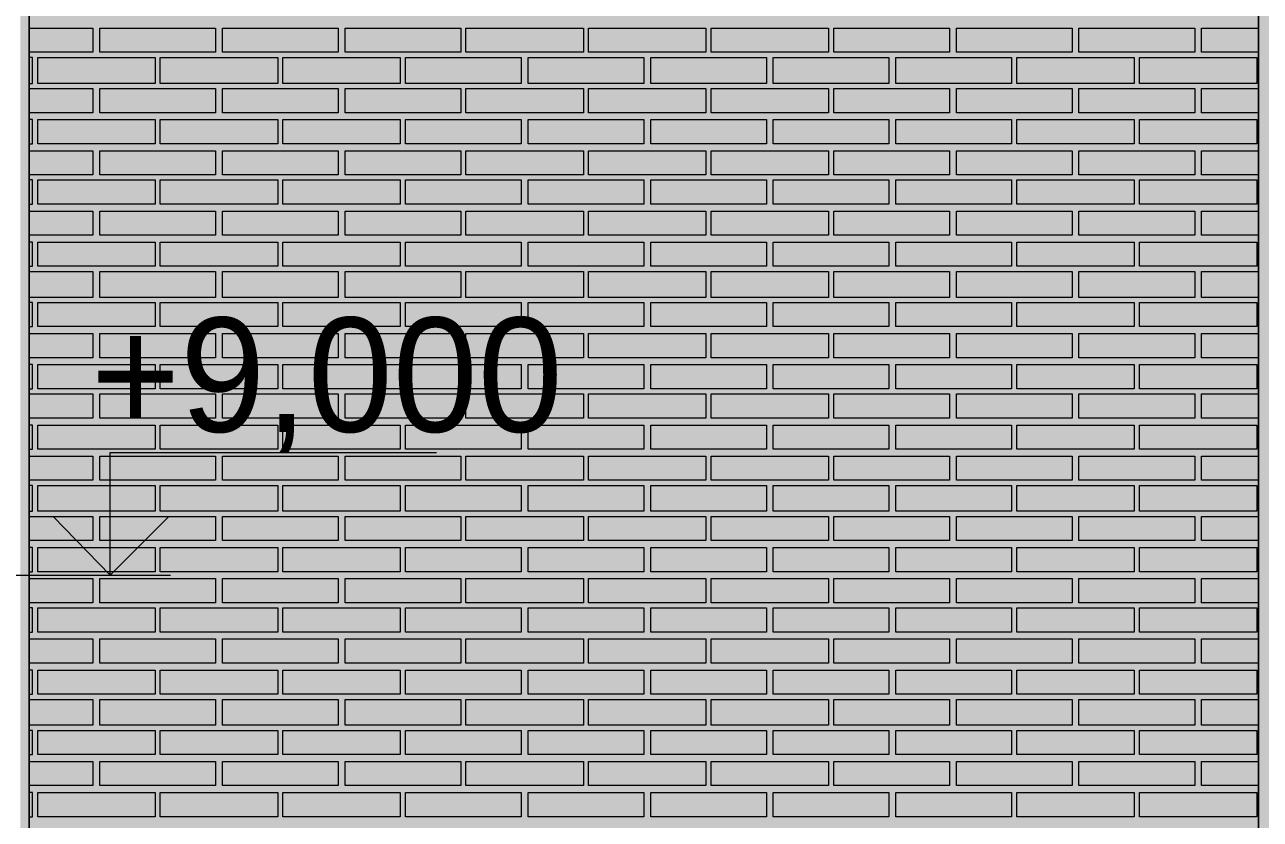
# Model space of a CAD drawing. Header units: millimetres. Extents: x -28928 to 100580, y -22867 to 36490.
# Drawn here: x 4942 to 7969, y 3632 to 5580 of the extents above; entities that cross this region are included whole.
import ezdxf

# ---------------------------------------------------------------- set-up
doc = ezdxf.new("R2010")
doc.units = ezdxf.units.MM
doc.layers.add('PDF _Геометрия', color=7, linetype='Continuous', true_color=0x8f8e8d)
doc.layers.add('PDF _Сплошная заливка', color=7, linetype='Continuous', true_color=0xffffff)
doc.layers.add('PDF _Текст', color=7, linetype='Continuous')

msp = doc.modelspace()

# ---------------------------------------------------------------- hatches: boundary and pattern name
at = {"layer": 'PDF _Сплошная заливка', "true_color": 0xdcd6cf, "transparency": 33554559}
msp.add_hatch(color=254, dxfattribs=at).paths.add_polyline_path([(29465.3, 1544.1), (29486.4, 1544.1), (29486.4, 9028.4), (4952.2, 9028.4), (4952.2, -4713.2), (29465.3, -4713.2)])

# ---------------------------------------------------------------- linework, layer by layer
at = {"layer": 'PDF _Геометрия', "color": 7, "lineweight": 9}
for points in [[(4952.2, -4764), (4952.2, 9028.4), (4952.2, -4713.2), (29465.3, -4713.2), (4952.2, -4713.2), (29465.3, -4713.2), (29465.3, 1531.4), (29465.3, -4764)], [(9762.6, 6929.9), (7964.5, 6929.9), (7964.5, 5711.4), (7964.5, 3553.7), (7964.5, 2733), (7964.5, 33.7), (7964.5, 109.9), (7964.5, 808), (7964.5, 2707.6), (7964.5, 6853.7), (7964.5, 6929.9), (8015.3, 6929.9)], [(4414.9, 4230.7), (4846.4, 4230.7), (5151.1, 4230.7), (5151.1, 4531), (5950.7, 4531)], [(5003, 4230.7), (5299.1, 4230.7)]]:
    msp.add_lwpolyline(points, dxfattribs=at)
at = {"layer": 'PDF _Геометрия', "lineweight": 9}
for points in [[(4952.2, 5571.8), (5108.7, 5571.8), (5108.7, 5512.6), (4952.2, 5512.6)], [(7964.5, 5512.6), (7824.9, 5512.6), (7824.9, 5571.8), (7964.5, 5571.8)], [(4952.2, 5436.4), (4960.7, 5436.4), (4960.7, 5499.9), (4952.2, 5499.9)], [(4952.2, 5423.7), (5108.7, 5423.7), (5108.7, 5364.5), (4952.2, 5364.5)], [(7964.5, 5364.5), (7824.9, 5364.5), (7824.9, 5423.7), (7964.5, 5423.7)], [(4952.2, 5288.4), (4960.7, 5288.4), (4960.7, 5347.6), (4952.2, 5347.6)], [(4952.2, 5271.4), (5108.7, 5271.4), (5108.7, 5212.2), (4952.2, 5212.2)], [(7964.5, 5212.2), (7824.9, 5212.2), (7824.9, 5271.4), (7964.5, 5271.4)], [(4952.2, 5140.3), (4960.7, 5140.3), (4960.7, 5199.5), (4952.2, 5199.5)], [(4952.2, 5123.4), (5108.7, 5123.4), (5108.7, 5064.1), (4952.2, 5064.1)], [(7964.5, 5064.1), (7824.9, 5064.1), (7824.9, 5123.4), (7964.5, 5123.4)], [(4952.2, 4988), (4960.7, 4988), (4960.7, 5047.2), (4952.2, 5047.2)], [(4952.2, 4975.3), (5108.7, 4975.3), (5108.7, 4911.8), (4952.2, 4911.8)], [(7964.5, 4911.8), (7824.9, 4911.8), (7824.9, 4975.3), (7964.5, 4975.3)], [(4952.2, 4839.9), (4960.7, 4839.9), (4960.7, 4899.1), (4952.2, 4899.1)], [(4952.2, 4823), (5108.7, 4823), (5108.7, 4763.7), (4952.2, 4763.7)], [(7964.5, 4763.7), (7824.9, 4763.7), (7824.9, 4823), (7964.5, 4823)], [(4952.2, 4687.6), (4960.7, 4687.6), (4960.7, 4746.8), (4952.2, 4746.8)], [(4952.2, 4674.9), (5108.7, 4674.9), (5108.7, 4615.7), (4952.2, 4615.7)], [(7964.5, 4615.7), (7824.9, 4615.7), (7824.9, 4674.9), (7964.5, 4674.9)], [(4952.2, 4539.5), (4960.7, 4539.5), (4960.7, 4598.7), (4952.2, 4598.7)], [(4952.2, 4522.6), (5108.7, 4522.6), (5108.7, 4463.4), (4952.2, 4463.4)], [(7964.5, 4463.4), (7824.9, 4463.4), (7824.9, 4522.6), (7964.5, 4522.6)], [(4952.2, 4387.2), (4960.7, 4387.2), (4960.7, 4450.7), (4952.2, 4450.7)], [(4952.2, 4374.5), (5108.7, 4374.5), (5108.7, 4315.3), (4952.2, 4315.3)], [(7964.5, 4315.3), (7824.9, 4315.3), (7824.9, 4374.5), (7964.5, 4374.5)], [(4952.2, 4239.1), (4960.7, 4239.1), (4960.7, 4298.4), (4952.2, 4298.4)], [(4952.2, 4222.2), (5108.7, 4222.2), (5108.7, 4163), (4952.2, 4163)], [(7964.5, 4163), (7824.9, 4163), (7824.9, 4222.2), (7964.5, 4222.2)], [(4952.2, 4091), (4960.7, 4091), (4960.7, 4150.3), (4952.2, 4150.3)], [(4952.2, 4074.1), (5108.7, 4074.1), (5108.7, 4014.9), (4952.2, 4014.9)], [(7964.5, 4014.9), (7824.9, 4014.9), (7824.9, 4074.1), (7964.5, 4074.1)], [(4952.2, 3938.7), (4960.7, 3938.7), (4960.7, 3998), (4952.2, 3998)], [(4952.2, 3926), (5108.7, 3926), (5108.7, 3862.6), (4952.2, 3862.6)], [(7964.5, 3862.6), (7824.9, 3862.6), (7824.9, 3926), (7964.5, 3926)], [(4952.2, 3790.7), (4960.7, 3790.7), (4960.7, 3849.9), (4952.2, 3849.9)], [(4952.2, 3773.7), (5108.7, 3773.7), (5108.7, 3714.5), (4952.2, 3714.5)], [(7964.5, 3714.5), (7824.9, 3714.5), (7824.9, 3773.7), (7964.5, 3773.7)], [(4952.2, 3638.4), (4960.7, 3638.4), (4960.7, 3697.6), (4952.2, 3697.6)]]:
    msp.add_lwpolyline(points, dxfattribs=at)
for points in [[(5409.1, 5571.8), (5409.1, 5512.6), (5125.7, 5512.6), (5125.7, 5571.8)], [(5709.5, 5571.8), (5709.5, 5512.6), (5426.1, 5512.6), (5426.1, 5571.8)], [(6009.9, 5571.8), (6009.9, 5512.6), (5726.4, 5512.6), (5726.4, 5571.8)], [(6310.3, 5571.8), (6310.3, 5512.6), (6022.6, 5512.6), (6022.6, 5571.8)], [(6610.7, 5571.8), (6610.7, 5512.6), (6323, 5512.6), (6323, 5571.8)], [(6911.1, 5571.8), (6911.1, 5512.6), (6623.4, 5512.6), (6623.4, 5571.8)], [(7207.2, 5571.8), (7207.2, 5512.6), (6923.7, 5512.6), (6923.7, 5571.8)], [(7507.6, 5571.8), (7507.6, 5512.6), (7224.1, 5512.6), (7224.1, 5571.8)], [(7808, 5571.8), (7808, 5512.6), (7524.5, 5512.6), (7524.5, 5571.8)], [(5261.1, 5436.4), (5117.2, 5436.4), (4973.4, 5436.4), (4973.4, 5499.9), (5117.2, 5499.9), (5261.1, 5499.9)], [(5561.4, 5436.4), (5417.6, 5436.4), (5273.7, 5436.4), (5273.7, 5499.9), (5417.6, 5499.9), (5561.4, 5499.9)], [(5861.8, 5436.4), (5718, 5436.4), (5574.1, 5436.4), (5574.1, 5499.9), (5718, 5499.9), (5861.8, 5499.9)], [(6158, 5436.4), (6018.4, 5436.4), (5874.5, 5436.4), (5874.5, 5499.9), (6018.4, 5499.9), (6158, 5499.9)], [(6458.4, 5436.4), (6318.7, 5436.4), (6174.9, 5436.4), (6174.9, 5499.9), (6318.7, 5499.9), (6458.4, 5499.9)], [(6758.7, 5436.4), (6614.9, 5436.4), (6475.3, 5436.4), (6475.3, 5499.9), (6614.9, 5499.9), (6758.7, 5499.9)], [(7059.1, 5436.4), (6915.3, 5436.4), (6775.7, 5436.4), (6775.7, 5499.9), (6915.3, 5499.9), (7059.1, 5499.9)], [(7359.5, 5436.4), (7215.7, 5436.4), (7076.1, 5436.4), (7076.1, 5499.9), (7215.7, 5499.9), (7359.5, 5499.9)], [(7659.9, 5436.4), (7516.1, 5436.4), (7372.2, 5436.4), (7372.2, 5499.9), (7516.1, 5499.9), (7659.9, 5499.9)], [(7960.3, 5436.4), (7816.4, 5436.4), (7672.6, 5436.4), (7672.6, 5499.9), (7816.4, 5499.9), (7960.3, 5499.9)], [(5409.1, 5423.7), (5409.1, 5364.5), (5125.7, 5364.5), (5125.7, 5423.7)], [(5709.5, 5423.7), (5709.5, 5364.5), (5426.1, 5364.5), (5426.1, 5423.7)], [(6009.9, 5423.7), (6009.9, 5364.5), (5726.4, 5364.5), (5726.4, 5423.7)], [(6310.3, 5423.7), (6310.3, 5364.5), (6022.6, 5364.5), (6022.6, 5423.7)], [(6610.7, 5423.7), (6610.7, 5364.5), (6323, 5364.5), (6323, 5423.7)], [(6911.1, 5423.7), (6911.1, 5364.5), (6623.4, 5364.5), (6623.4, 5423.7)], [(7207.2, 5423.7), (7207.2, 5364.5), (6923.7, 5364.5), (6923.7, 5423.7)], [(7507.6, 5423.7), (7507.6, 5364.5), (7224.1, 5364.5), (7224.1, 5423.7)], [(7808, 5423.7), (7808, 5364.5), (7524.5, 5364.5), (7524.5, 5423.7)], [(5261.1, 5288.4), (5117.2, 5288.4), (4973.4, 5288.4), (4973.4, 5347.6), (5117.2, 5347.6), (5261.1, 5347.6)], [(5561.4, 5288.4), (5417.6, 5288.4), (5273.7, 5288.4), (5273.7, 5347.6), (5417.6, 5347.6), (5561.4, 5347.6)], [(5861.8, 5288.4), (5718, 5288.4), (5574.1, 5288.4), (5574.1, 5347.6), (5718, 5347.6), (5861.8, 5347.6)], [(6158, 5288.4), (6018.4, 5288.4), (5874.5, 5288.4), (5874.5, 5347.6), (6018.4, 5347.6), (6158, 5347.6)], [(6458.4, 5288.4), (6318.7, 5288.4), (6174.9, 5288.4), (6174.9, 5347.6), (6318.7, 5347.6), (6458.4, 5347.6)], [(6758.7, 5288.4), (6614.9, 5288.4), (6475.3, 5288.4), (6475.3, 5347.6), (6614.9, 5347.6), (6758.7, 5347.6)], [(7059.1, 5288.4), (6915.3, 5288.4), (6775.7, 5288.4), (6775.7, 5347.6), (6915.3, 5347.6), (7059.1, 5347.6)], [(7359.5, 5288.4), (7215.7, 5288.4), (7076.1, 5288.4), (7076.1, 5347.6), (7215.7, 5347.6), (7359.5, 5347.6)], [(7659.9, 5288.4), (7516.1, 5288.4), (7372.2, 5288.4), (7372.2, 5347.6), (7516.1, 5347.6), (7659.9, 5347.6)], [(7960.3, 5288.4), (7816.4, 5288.4), (7672.6, 5288.4), (7672.6, 5347.6), (7816.4, 5347.6), (7960.3, 5347.6)], [(5409.1, 5271.4), (5409.1, 5212.2), (5125.7, 5212.2), (5125.7, 5271.4)], [(5709.5, 5271.4), (5709.5, 5212.2), (5426.1, 5212.2), (5426.1, 5271.4)], [(6009.9, 5271.4), (6009.9, 5212.2), (5726.4, 5212.2), (5726.4, 5271.4)], [(6310.3, 5271.4), (6310.3, 5212.2), (6022.6, 5212.2), (6022.6, 5271.4)], [(6610.7, 5271.4), (6610.7, 5212.2), (6323, 5212.2), (6323, 5271.4)], [(6911.1, 5271.4), (6911.1, 5212.2), (6623.4, 5212.2), (6623.4, 5271.4)], [(7207.2, 5271.4), (7207.2, 5212.2), (6923.7, 5212.2), (6923.7, 5271.4)], [(7507.6, 5271.4), (7507.6, 5212.2), (7224.1, 5212.2), (7224.1, 5271.4)], [(7808, 5271.4), (7808, 5212.2), (7524.5, 5212.2), (7524.5, 5271.4)], [(5261.1, 5140.3), (5117.2, 5140.3), (4973.4, 5140.3), (4973.4, 5199.5), (5117.2, 5199.5), (5261.1, 5199.5)], [(5561.4, 5140.3), (5417.6, 5140.3), (5273.7, 5140.3), (5273.7, 5199.5), (5417.6, 5199.5), (5561.4, 5199.5)], [(5861.8, 5140.3), (5718, 5140.3), (5574.1, 5140.3), (5574.1, 5199.5), (5718, 5199.5), (5861.8, 5199.5)], [(6158, 5140.3), (6018.4, 5140.3), (5874.5, 5140.3), (5874.5, 5199.5), (6018.4, 5199.5), (6158, 5199.5)], [(6458.4, 5140.3), (6318.7, 5140.3), (6174.9, 5140.3), (6174.9, 5199.5), (6318.7, 5199.5), (6458.4, 5199.5)], [(6758.7, 5140.3), (6614.9, 5140.3), (6475.3, 5140.3), (6475.3, 5199.5), (6614.9, 5199.5), (6758.7, 5199.5)], [(7059.1, 5140.3), (6915.3, 5140.3), (6775.7, 5140.3), (6775.7, 5199.5), (6915.3, 5199.5), (7059.1, 5199.5)], [(7359.5, 5140.3), (7215.7, 5140.3), (7076.1, 5140.3), (7076.1, 5199.5), (7215.7, 5199.5), (7359.5, 5199.5)], [(7659.9, 5140.3), (7516.1, 5140.3), (7372.2, 5140.3), (7372.2, 5199.5), (7516.1, 5199.5), (7659.9, 5199.5)], [(7960.3, 5140.3), (7816.4, 5140.3), (7672.6, 5140.3), (7672.6, 5199.5), (7816.4, 5199.5), (7960.3, 5199.5)], [(5409.1, 5123.4), (5409.1, 5064.1), (5125.7, 5064.1), (5125.7, 5123.4)], [(5709.5, 5123.4), (5709.5, 5064.1), (5426.1, 5064.1), (5426.1, 5123.4)], [(6009.9, 5123.4), (6009.9, 5064.1), (5726.4, 5064.1), (5726.4, 5123.4)], [(6310.3, 5123.4), (6310.3, 5064.1), (6022.6, 5064.1), (6022.6, 5123.4)], [(6610.7, 5123.4), (6610.7, 5064.1), (6323, 5064.1), (6323, 5123.4)], [(6911.1, 5123.4), (6911.1, 5064.1), (6623.4, 5064.1), (6623.4, 5123.4)], [(7207.2, 5123.4), (7207.2, 5064.1), (6923.7, 5064.1), (6923.7, 5123.4)], [(7507.6, 5123.4), (7507.6, 5064.1), (7224.1, 5064.1), (7224.1, 5123.4)], [(7808, 5123.4), (7808, 5064.1), (7524.5, 5064.1), (7524.5, 5123.4)], [(5261.1, 4988), (5117.2, 4988), (4973.4, 4988), (4973.4, 5047.2), (5117.2, 5047.2), (5261.1, 5047.2)], [(5561.4, 4988), (5417.6, 4988), (5273.7, 4988), (5273.7, 5047.2), (5417.6, 5047.2), (5561.4, 5047.2)], [(5861.8, 4988), (5718, 4988), (5574.1, 4988), (5574.1, 5047.2), (5718, 5047.2), (5861.8, 5047.2)], [(6158, 4988), (6018.4, 4988), (5874.5, 4988), (5874.5, 5047.2), (6018.4, 5047.2), (6158, 5047.2)], [(6458.4, 4988), (6318.7, 4988), (6174.9, 4988), (6174.9, 5047.2), (6318.7, 5047.2), (6458.4, 5047.2)], [(6758.7, 4988), (6614.9, 4988), (6475.3, 4988), (6475.3, 5047.2), (6614.9, 5047.2), (6758.7, 5047.2)], [(7059.1, 4988), (6915.3, 4988), (6775.7, 4988), (6775.7, 5047.2), (6915.3, 5047.2), (7059.1, 5047.2)], [(7359.5, 4988), (7215.7, 4988), (7076.1, 4988), (7076.1, 5047.2), (7215.7, 5047.2), (7359.5, 5047.2)], [(7659.9, 4988), (7516.1, 4988), (7372.2, 4988), (7372.2, 5047.2), (7516.1, 5047.2), (7659.9, 5047.2)], [(7960.3, 4988), (7816.4, 4988), (7672.6, 4988), (7672.6, 5047.2), (7816.4, 5047.2), (7960.3, 5047.2)], [(5409.1, 4975.3), (5409.1, 4911.8), (5125.7, 4911.8), (5125.7, 4975.3)], [(5709.5, 4975.3), (5709.5, 4911.8), (5426.1, 4911.8), (5426.1, 4975.3)], [(6009.9, 4975.3), (6009.9, 4911.8), (5726.4, 4911.8), (5726.4, 4975.3)], [(6310.3, 4975.3), (6310.3, 4911.8), (6022.6, 4911.8), (6022.6, 4975.3)], [(6610.7, 4975.3), (6610.7, 4911.8), (6323, 4911.8), (6323, 4975.3)], [(6911.1, 4975.3), (6911.1, 4911.8), (6623.4, 4911.8), (6623.4, 4975.3)], [(7207.2, 4975.3), (7207.2, 4911.8), (6923.7, 4911.8), (6923.7, 4975.3)], [(7507.6, 4975.3), (7507.6, 4911.8), (7224.1, 4911.8), (7224.1, 4975.3)], [(7808, 4975.3), (7808, 4911.8), (7524.5, 4911.8), (7524.5, 4975.3)], [(5261.1, 4839.9), (5117.2, 4839.9), (4973.4, 4839.9), (4973.4, 4899.1), (5117.2, 4899.1), (5261.1, 4899.1)], [(5561.4, 4839.9), (5417.6, 4839.9), (5273.7, 4839.9), (5273.7, 4899.1), (5417.6, 4899.1), (5561.4, 4899.1)], [(5861.8, 4839.9), (5718, 4839.9), (5574.1, 4839.9), (5574.1, 4899.1), (5718, 4899.1), (5861.8, 4899.1)], [(6158, 4839.9), (6018.4, 4839.9), (5874.5, 4839.9), (5874.5, 4899.1), (6018.4, 4899.1), (6158, 4899.1)], [(6458.4, 4839.9), (6318.7, 4839.9), (6174.9, 4839.9), (6174.9, 4899.1), (6318.7, 4899.1), (6458.4, 4899.1)], [(6758.7, 4839.9), (6614.9, 4839.9), (6475.3, 4839.9), (6475.3, 4899.1), (6614.9, 4899.1), (6758.7, 4899.1)], [(7059.1, 4839.9), (6915.3, 4839.9), (6775.7, 4839.9), (6775.7, 4899.1), (6915.3, 4899.1), (7059.1, 4899.1)], [(7359.5, 4839.9), (7215.7, 4839.9), (7076.1, 4839.9), (7076.1, 4899.1), (7215.7, 4899.1), (7359.5, 4899.1)], [(7659.9, 4839.9), (7516.1, 4839.9), (7372.2, 4839.9), (7372.2, 4899.1), (7516.1, 4899.1), (7659.9, 4899.1)], [(7960.3, 4839.9), (7816.4, 4839.9), (7672.6, 4839.9), (7672.6, 4899.1), (7816.4, 4899.1), (7960.3, 4899.1)], [(5409.1, 4823), (5409.1, 4763.7), (5125.7, 4763.7), (5125.7, 4823)], [(5709.5, 4823), (5709.5, 4763.7), (5426.1, 4763.7), (5426.1, 4823)], [(6009.9, 4823), (6009.9, 4763.7), (5726.4, 4763.7), (5726.4, 4823)], [(6310.3, 4823), (6310.3, 4763.7), (6022.6, 4763.7), (6022.6, 4823)], [(6610.7, 4823), (6610.7, 4763.7), (6323, 4763.7), (6323, 4823)], [(6911.1, 4823), (6911.1, 4763.7), (6623.4, 4763.7), (6623.4, 4823)], [(7207.2, 4823), (7207.2, 4763.7), (6923.7, 4763.7), (6923.7, 4823)], [(7507.6, 4823), (7507.6, 4763.7), (7224.1, 4763.7), (7224.1, 4823)], [(7808, 4823), (7808, 4763.7), (7524.5, 4763.7), (7524.5, 4823)], [(5261.1, 4687.6), (5117.2, 4687.6), (4973.4, 4687.6), (4973.4, 4746.8), (5117.2, 4746.8), (5261.1, 4746.8)], [(5561.4, 4687.6), (5417.6, 4687.6), (5273.7, 4687.6), (5273.7, 4746.8), (5417.6, 4746.8), (5561.4, 4746.8)], [(5861.8, 4687.6), (5718, 4687.6), (5574.1, 4687.6), (5574.1, 4746.8), (5718, 4746.8), (5861.8, 4746.8)], [(6158, 4687.6), (6018.4, 4687.6), (5874.5, 4687.6), (5874.5, 4746.8), (6018.4, 4746.8), (6158, 4746.8)], [(6458.4, 4687.6), (6318.7, 4687.6), (6174.9, 4687.6), (6174.9, 4746.8), (6318.7, 4746.8), (6458.4, 4746.8)], [(6758.7, 4687.6), (6614.9, 4687.6), (6475.3, 4687.6), (6475.3, 4746.8), (6614.9, 4746.8), (6758.7, 4746.8)], [(7059.1, 4687.6), (6915.3, 4687.6), (6775.7, 4687.6), (6775.7, 4746.8), (6915.3, 4746.8), (7059.1, 4746.8)], [(7359.5, 4687.6), (7215.7, 4687.6), (7076.1, 4687.6), (7076.1, 4746.8), (7215.7, 4746.8), (7359.5, 4746.8)], [(7659.9, 4687.6), (7516.1, 4687.6), (7372.2, 4687.6), (7372.2, 4746.8), (7516.1, 4746.8), (7659.9, 4746.8)], [(7960.3, 4687.6), (7816.4, 4687.6), (7672.6, 4687.6), (7672.6, 4746.8), (7816.4, 4746.8), (7960.3, 4746.8)], [(5409.1, 4674.9), (5409.1, 4615.7), (5125.7, 4615.7), (5125.7, 4674.9)], [(5709.5, 4674.9), (5709.5, 4615.7), (5426.1, 4615.7), (5426.1, 4674.9)], [(6009.9, 4674.9), (6009.9, 4615.7), (5726.4, 4615.7), (5726.4, 4674.9)], [(6310.3, 4674.9), (6310.3, 4615.7), (6022.6, 4615.7), (6022.6, 4674.9)], [(6610.7, 4674.9), (6610.7, 4615.7), (6323, 4615.7), (6323, 4674.9)], [(6911.1, 4674.9), (6911.1, 4615.7), (6623.4, 4615.7), (6623.4, 4674.9)], [(7207.2, 4674.9), (7207.2, 4615.7), (6923.7, 4615.7), (6923.7, 4674.9)], [(7507.6, 4674.9), (7507.6, 4615.7), (7224.1, 4615.7), (7224.1, 4674.9)], [(7808, 4674.9), (7808, 4615.7), (7524.5, 4615.7), (7524.5, 4674.9)], [(5261.1, 4539.5), (5117.2, 4539.5), (4973.4, 4539.5), (4973.4, 4598.7), (5117.2, 4598.7), (5261.1, 4598.7)], [(5561.4, 4539.5), (5417.6, 4539.5), (5273.7, 4539.5), (5273.7, 4598.7), (5417.6, 4598.7), (5561.4, 4598.7)], [(5861.8, 4539.5), (5718, 4539.5), (5574.1, 4539.5), (5574.1, 4598.7), (5718, 4598.7), (5861.8, 4598.7)], [(6158, 4539.5), (6018.4, 4539.5), (5874.5, 4539.5), (5874.5, 4598.7), (6018.4, 4598.7), (6158, 4598.7)], [(6458.4, 4539.5), (6318.7, 4539.5), (6174.9, 4539.5), (6174.9, 4598.7), (6318.7, 4598.7), (6458.4, 4598.7)], [(6758.7, 4539.5), (6614.9, 4539.5), (6475.3, 4539.5), (6475.3, 4598.7), (6614.9, 4598.7), (6758.7, 4598.7)], [(7059.1, 4539.5), (6915.3, 4539.5), (6775.7, 4539.5), (6775.7, 4598.7), (6915.3, 4598.7), (7059.1, 4598.7)], [(7359.5, 4539.5), (7215.7, 4539.5), (7076.1, 4539.5), (7076.1, 4598.7), (7215.7, 4598.7), (7359.5, 4598.7)], [(7659.9, 4539.5), (7516.1, 4539.5), (7372.2, 4539.5), (7372.2, 4598.7), (7516.1, 4598.7), (7659.9, 4598.7)], [(7960.3, 4539.5), (7816.4, 4539.5), (7672.6, 4539.5), (7672.6, 4598.7), (7816.4, 4598.7), (7960.3, 4598.7)], [(5409.1, 4522.6), (5409.1, 4463.4), (5125.7, 4463.4), (5125.7, 4522.6)], [(5709.5, 4522.6), (5709.5, 4463.4), (5426.1, 4463.4), (5426.1, 4522.6)], [(6009.9, 4522.6), (6009.9, 4463.4), (5726.4, 4463.4), (5726.4, 4522.6)], [(6310.3, 4522.6), (6310.3, 4463.4), (6022.6, 4463.4), (6022.6, 4522.6)], [(6610.7, 4522.6), (6610.7, 4463.4), (6323, 4463.4), (6323, 4522.6)], [(6911.1, 4522.6), (6911.1, 4463.4), (6623.4, 4463.4), (6623.4, 4522.6)], [(7207.2, 4522.6), (7207.2, 4463.4), (6923.7, 4463.4), (6923.7, 4522.6)], [(7507.6, 4522.6), (7507.6, 4463.4), (7224.1, 4463.4), (7224.1, 4522.6)], [(7808, 4522.6), (7808, 4463.4), (7524.5, 4463.4), (7524.5, 4522.6)], [(5261.1, 4387.2), (5117.2, 4387.2), (4973.4, 4387.2), (4973.4, 4450.7), (5117.2, 4450.7), (5261.1, 4450.7)], [(5561.4, 4387.2), (5417.6, 4387.2), (5273.7, 4387.2), (5273.7, 4450.7), (5417.6, 4450.7), (5561.4, 4450.7)], [(5861.8, 4387.2), (5718, 4387.2), (5574.1, 4387.2), (5574.1, 4450.7), (5718, 4450.7), (5861.8, 4450.7)], [(6158, 4387.2), (6018.4, 4387.2), (5874.5, 4387.2), (5874.5, 4450.7), (6018.4, 4450.7), (6158, 4450.7)], [(6458.4, 4387.2), (6318.7, 4387.2), (6174.9, 4387.2), (6174.9, 4450.7), (6318.7, 4450.7), (6458.4, 4450.7)], [(6758.7, 4387.2), (6614.9, 4387.2), (6475.3, 4387.2), (6475.3, 4450.7), (6614.9, 4450.7), (6758.7, 4450.7)], [(7059.1, 4387.2), (6915.3, 4387.2), (6775.7, 4387.2), (6775.7, 4450.7), (6915.3, 4450.7), (7059.1, 4450.7)], [(7359.5, 4387.2), (7215.7, 4387.2), (7076.1, 4387.2), (7076.1, 4450.7), (7215.7, 4450.7), (7359.5, 4450.7)], [(7659.9, 4387.2), (7516.1, 4387.2), (7372.2, 4387.2), (7372.2, 4450.7), (7516.1, 4450.7), (7659.9, 4450.7)], [(7960.3, 4387.2), (7816.4, 4387.2), (7672.6, 4387.2), (7672.6, 4450.7), (7816.4, 4450.7), (7960.3, 4450.7)], [(5409.1, 4374.5), (5409.1, 4315.3), (5125.7, 4315.3), (5125.7, 4374.5)], [(5709.5, 4374.5), (5709.5, 4315.3), (5426.1, 4315.3), (5426.1, 4374.5)], [(6009.9, 4374.5), (6009.9, 4315.3), (5726.4, 4315.3), (5726.4, 4374.5)], [(6310.3, 4374.5), (6310.3, 4315.3), (6022.6, 4315.3), (6022.6, 4374.5)], [(6610.7, 4374.5), (6610.7, 4315.3), (6323, 4315.3), (6323, 4374.5)], [(6911.1, 4374.5), (6911.1, 4315.3), (6623.4, 4315.3), (6623.4, 4374.5)], [(7207.2, 4374.5), (7207.2, 4315.3), (6923.7, 4315.3), (6923.7, 4374.5)], [(7507.6, 4374.5), (7507.6, 4315.3), (7224.1, 4315.3), (7224.1, 4374.5)], [(7808, 4374.5), (7808, 4315.3), (7524.5, 4315.3), (7524.5, 4374.5)], [(5261.1, 4239.1), (5117.2, 4239.1), (4973.4, 4239.1), (4973.4, 4298.4), (5117.2, 4298.4), (5261.1, 4298.4)], [(5561.4, 4239.1), (5417.6, 4239.1), (5273.7, 4239.1), (5273.7, 4298.4), (5417.6, 4298.4), (5561.4, 4298.4)], [(5861.8, 4239.1), (5718, 4239.1), (5574.1, 4239.1), (5574.1, 4298.4), (5718, 4298.4), (5861.8, 4298.4)], [(6158, 4239.1), (6018.4, 4239.1), (5874.5, 4239.1), (5874.5, 4298.4), (6018.4, 4298.4), (6158, 4298.4)], [(6458.4, 4239.1), (6318.7, 4239.1), (6174.9, 4239.1), (6174.9, 4298.4), (6318.7, 4298.4), (6458.4, 4298.4)], [(6758.7, 4239.1), (6614.9, 4239.1), (6475.3, 4239.1), (6475.3, 4298.4), (6614.9, 4298.4), (6758.7, 4298.4)], [(7059.1, 4239.1), (6915.3, 4239.1), (6775.7, 4239.1), (6775.7, 4298.4), (6915.3, 4298.4), (7059.1, 4298.4)], [(7359.5, 4239.1), (7215.7, 4239.1), (7076.1, 4239.1), (7076.1, 4298.4), (7215.7, 4298.4), (7359.5, 4298.4)], [(7659.9, 4239.1), (7516.1, 4239.1), (7372.2, 4239.1), (7372.2, 4298.4), (7516.1, 4298.4), (7659.9, 4298.4)], [(7960.3, 4239.1), (7816.4, 4239.1), (7672.6, 4239.1), (7672.6, 4298.4), (7816.4, 4298.4), (7960.3, 4298.4)], [(5409.1, 4222.2), (5409.1, 4163), (5125.7, 4163), (5125.7, 4222.2)], [(5709.5, 4222.2), (5709.5, 4163), (5426.1, 4163), (5426.1, 4222.2)], [(6009.9, 4222.2), (6009.9, 4163), (5726.4, 4163), (5726.4, 4222.2)], [(6310.3, 4222.2), (6310.3, 4163), (6022.6, 4163), (6022.6, 4222.2)], [(6610.7, 4222.2), (6610.7, 4163), (6323, 4163), (6323, 4222.2)], [(6911.1, 4222.2), (6911.1, 4163), (6623.4, 4163), (6623.4, 4222.2)], [(7207.2, 4222.2), (7207.2, 4163), (6923.7, 4163), (6923.7, 4222.2)], [(7507.6, 4222.2), (7507.6, 4163), (7224.1, 4163), (7224.1, 4222.2)], [(7808, 4222.2), (7808, 4163), (7524.5, 4163), (7524.5, 4222.2)], [(5261.1, 4091), (5117.2, 4091), (4973.4, 4091), (4973.4, 4150.3), (5117.2, 4150.3), (5261.1, 4150.3)], [(5561.4, 4091), (5417.6, 4091), (5273.7, 4091), (5273.7, 4150.3), (5417.6, 4150.3), (5561.4, 4150.3)], [(5861.8, 4091), (5718, 4091), (5574.1, 4091), (5574.1, 4150.3), (5718, 4150.3), (5861.8, 4150.3)], [(6158, 4091), (6018.4, 4091), (5874.5, 4091), (5874.5, 4150.3), (6018.4, 4150.3), (6158, 4150.3)], [(6458.4, 4091), (6318.7, 4091), (6174.9, 4091), (6174.9, 4150.3), (6318.7, 4150.3), (6458.4, 4150.3)], [(6758.7, 4091), (6614.9, 4091), (6475.3, 4091), (6475.3, 4150.3), (6614.9, 4150.3), (6758.7, 4150.3)], [(7059.1, 4091), (6915.3, 4091), (6775.7, 4091), (6775.7, 4150.3), (6915.3, 4150.3), (7059.1, 4150.3)], [(7359.5, 4091), (7215.7, 4091), (7076.1, 4091), (7076.1, 4150.3), (7215.7, 4150.3), (7359.5, 4150.3)], [(7659.9, 4091), (7516.1, 4091), (7372.2, 4091), (7372.2, 4150.3), (7516.1, 4150.3), (7659.9, 4150.3)], [(7960.3, 4091), (7816.4, 4091), (7672.6, 4091), (7672.6, 4150.3), (7816.4, 4150.3), (7960.3, 4150.3)], [(5409.1, 4074.1), (5409.1, 4014.9), (5125.7, 4014.9), (5125.7, 4074.1)], [(5709.5, 4074.1), (5709.5, 4014.9), (5426.1, 4014.9), (5426.1, 4074.1)], [(6009.9, 4074.1), (6009.9, 4014.9), (5726.4, 4014.9), (5726.4, 4074.1)], [(6310.3, 4074.1), (6310.3, 4014.9), (6022.6, 4014.9), (6022.6, 4074.1)], [(6610.7, 4074.1), (6610.7, 4014.9), (6323, 4014.9), (6323, 4074.1)], [(6911.1, 4074.1), (6911.1, 4014.9), (6623.4, 4014.9), (6623.4, 4074.1)], [(7207.2, 4074.1), (7207.2, 4014.9), (6923.7, 4014.9), (6923.7, 4074.1)], [(7507.6, 4074.1), (7507.6, 4014.9), (7224.1, 4014.9), (7224.1, 4074.1)], [(7808, 4074.1), (7808, 4014.9), (7524.5, 4014.9), (7524.5, 4074.1)], [(5261.1, 3938.7), (5117.2, 3938.7), (4973.4, 3938.7), (4973.4, 3998), (5117.2, 3998), (5261.1, 3998)], [(5561.4, 3938.7), (5417.6, 3938.7), (5273.7, 3938.7), (5273.7, 3998), (5417.6, 3998), (5561.4, 3998)], [(5861.8, 3938.7), (5718, 3938.7), (5574.1, 3938.7), (5574.1, 3998), (5718, 3998), (5861.8, 3998)], [(6158, 3938.7), (6018.4, 3938.7), (5874.5, 3938.7), (5874.5, 3998), (6018.4, 3998), (6158, 3998)], [(6458.4, 3938.7), (6318.7, 3938.7), (6174.9, 3938.7), (6174.9, 3998), (6318.7, 3998), (6458.4, 3998)], [(6758.7, 3938.7), (6614.9, 3938.7), (6475.3, 3938.7), (6475.3, 3998), (6614.9, 3998), (6758.7, 3998)], [(7059.1, 3938.7), (6915.3, 3938.7), (6775.7, 3938.7), (6775.7, 3998), (6915.3, 3998), (7059.1, 3998)], [(7359.5, 3938.7), (7215.7, 3938.7), (7076.1, 3938.7), (7076.1, 3998), (7215.7, 3998), (7359.5, 3998)], [(7659.9, 3938.7), (7516.1, 3938.7), (7372.2, 3938.7), (7372.2, 3998), (7516.1, 3998), (7659.9, 3998)], [(7960.3, 3938.7), (7816.4, 3938.7), (7672.6, 3938.7), (7672.6, 3998), (7816.4, 3998), (7960.3, 3998)], [(5409.1, 3926), (5409.1, 3862.6), (5125.7, 3862.6), (5125.7, 3926)], [(5709.5, 3926), (5709.5, 3862.6), (5426.1, 3862.6), (5426.1, 3926)], [(6009.9, 3926), (6009.9, 3862.6), (5726.4, 3862.6), (5726.4, 3926)], [(6310.3, 3926), (6310.3, 3862.6), (6022.6, 3862.6), (6022.6, 3926)], [(6610.7, 3926), (6610.7, 3862.6), (6323, 3862.6), (6323, 3926)], [(6911.1, 3926), (6911.1, 3862.6), (6623.4, 3862.6), (6623.4, 3926)], [(7207.2, 3926), (7207.2, 3862.6), (6923.7, 3862.6), (6923.7, 3926)], [(7507.6, 3926), (7507.6, 3862.6), (7224.1, 3862.6), (7224.1, 3926)], [(7808, 3926), (7808, 3862.6), (7524.5, 3862.6), (7524.5, 3926)], [(5261.1, 3790.7), (5117.2, 3790.7), (4973.4, 3790.7), (4973.4, 3849.9), (5117.2, 3849.9), (5261.1, 3849.9)], [(5561.4, 3790.7), (5417.6, 3790.7), (5273.7, 3790.7), (5273.7, 3849.9), (5417.6, 3849.9), (5561.4, 3849.9)], [(5861.8, 3790.7), (5718, 3790.7), (5574.1, 3790.7), (5574.1, 3849.9), (5718, 3849.9), (5861.8, 3849.9)], [(6158, 3790.7), (6018.4, 3790.7), (5874.5, 3790.7), (5874.5, 3849.9), (6018.4, 3849.9), (6158, 3849.9)], [(6458.4, 3790.7), (6318.7, 3790.7), (6174.9, 3790.7), (6174.9, 3849.9), (6318.7, 3849.9), (6458.4, 3849.9)], [(6758.7, 3790.7), (6614.9, 3790.7), (6475.3, 3790.7), (6475.3, 3849.9), (6614.9, 3849.9), (6758.7, 3849.9)], [(7059.1, 3790.7), (6915.3, 3790.7), (6775.7, 3790.7), (6775.7, 3849.9), (6915.3, 3849.9), (7059.1, 3849.9)], [(7359.5, 3790.7), (7215.7, 3790.7), (7076.1, 3790.7), (7076.1, 3849.9), (7215.7, 3849.9), (7359.5, 3849.9)], [(7659.9, 3790.7), (7516.1, 3790.7), (7372.2, 3790.7), (7372.2, 3849.9), (7516.1, 3849.9), (7659.9, 3849.9)], [(7960.3, 3790.7), (7816.4, 3790.7), (7672.6, 3790.7), (7672.6, 3849.9), (7816.4, 3849.9), (7960.3, 3849.9)], [(5409.1, 3773.7), (5409.1, 3714.5), (5125.7, 3714.5), (5125.7, 3773.7)], [(5709.5, 3773.7), (5709.5, 3714.5), (5426.1, 3714.5), (5426.1, 3773.7)], [(6009.9, 3773.7), (6009.9, 3714.5), (5726.4, 3714.5), (5726.4, 3773.7)], [(6310.3, 3773.7), (6310.3, 3714.5), (6022.6, 3714.5), (6022.6, 3773.7)], [(6610.7, 3773.7), (6610.7, 3714.5), (6323, 3714.5), (6323, 3773.7)], [(6911.1, 3773.7), (6911.1, 3714.5), (6623.4, 3714.5), (6623.4, 3773.7)], [(7207.2, 3773.7), (7207.2, 3714.5), (6923.7, 3714.5), (6923.7, 3773.7)], [(7507.6, 3773.7), (7507.6, 3714.5), (7224.1, 3714.5), (7224.1, 3773.7)], [(7808, 3773.7), (7808, 3714.5), (7524.5, 3714.5), (7524.5, 3773.7)], [(5261.1, 3638.4), (5117.2, 3638.4), (4973.4, 3638.4), (4973.4, 3697.6), (5117.2, 3697.6), (5261.1, 3697.6)], [(5561.4, 3638.4), (5417.6, 3638.4), (5273.7, 3638.4), (5273.7, 3697.6), (5417.6, 3697.6), (5561.4, 3697.6)], [(5861.8, 3638.4), (5718, 3638.4), (5574.1, 3638.4), (5574.1, 3697.6), (5718, 3697.6), (5861.8, 3697.6)], [(6158, 3638.4), (6018.4, 3638.4), (5874.5, 3638.4), (5874.5, 3697.6), (6018.4, 3697.6), (6158, 3697.6)], [(6458.4, 3638.4), (6318.7, 3638.4), (6174.9, 3638.4), (6174.9, 3697.6), (6318.7, 3697.6), (6458.4, 3697.6)], [(6758.7, 3638.4), (6614.9, 3638.4), (6475.3, 3638.4), (6475.3, 3697.6), (6614.9, 3697.6), (6758.7, 3697.6)], [(7059.1, 3638.4), (6915.3, 3638.4), (6775.7, 3638.4), (6775.7, 3697.6), (6915.3, 3697.6), (7059.1, 3697.6)], [(7359.5, 3638.4), (7215.7, 3638.4), (7076.1, 3638.4), (7076.1, 3697.6), (7215.7, 3697.6), (7359.5, 3697.6)], [(7659.9, 3638.4), (7516.1, 3638.4), (7372.2, 3638.4), (7372.2, 3697.6), (7516.1, 3697.6), (7659.9, 3697.6)], [(7960.3, 3638.4), (7816.4, 3638.4), (7672.6, 3638.4), (7672.6, 3697.6), (7816.4, 3697.6), (7960.3, 3697.6)]]:
    msp.add_lwpolyline(points, close=True, dxfattribs=at)
at = {"layer": 'PDF _Геометрия', "color": 7, "lineweight": 18}
msp.add_lwpolyline([(5011.4, 4374.5), (5151.1, 4230.7), (5294.9, 4374.5)], dxfattribs=at)
at = {"layer": 'PDF _Сплошная заливка', "color": 252, "lineweight": 9, "true_color": 0xa48f7a, "transparency": 33554559}
msp.add_solid([(4931.1, 9028.4), (4931.1, -4764), (4952.2, 9028.4), (4952.2, -4764)], dxfattribs=at)

# ---------------------------------------------------------------- texts
at = {"layer": 'PDF _Текст', "insert": (5103.8, 4696), "char_height": 280.13, "attachment_point": 4, "style": ''}
msp.add_mtext('+9,000', dxfattribs=at)

doc.saveas('drawing.dxf')
